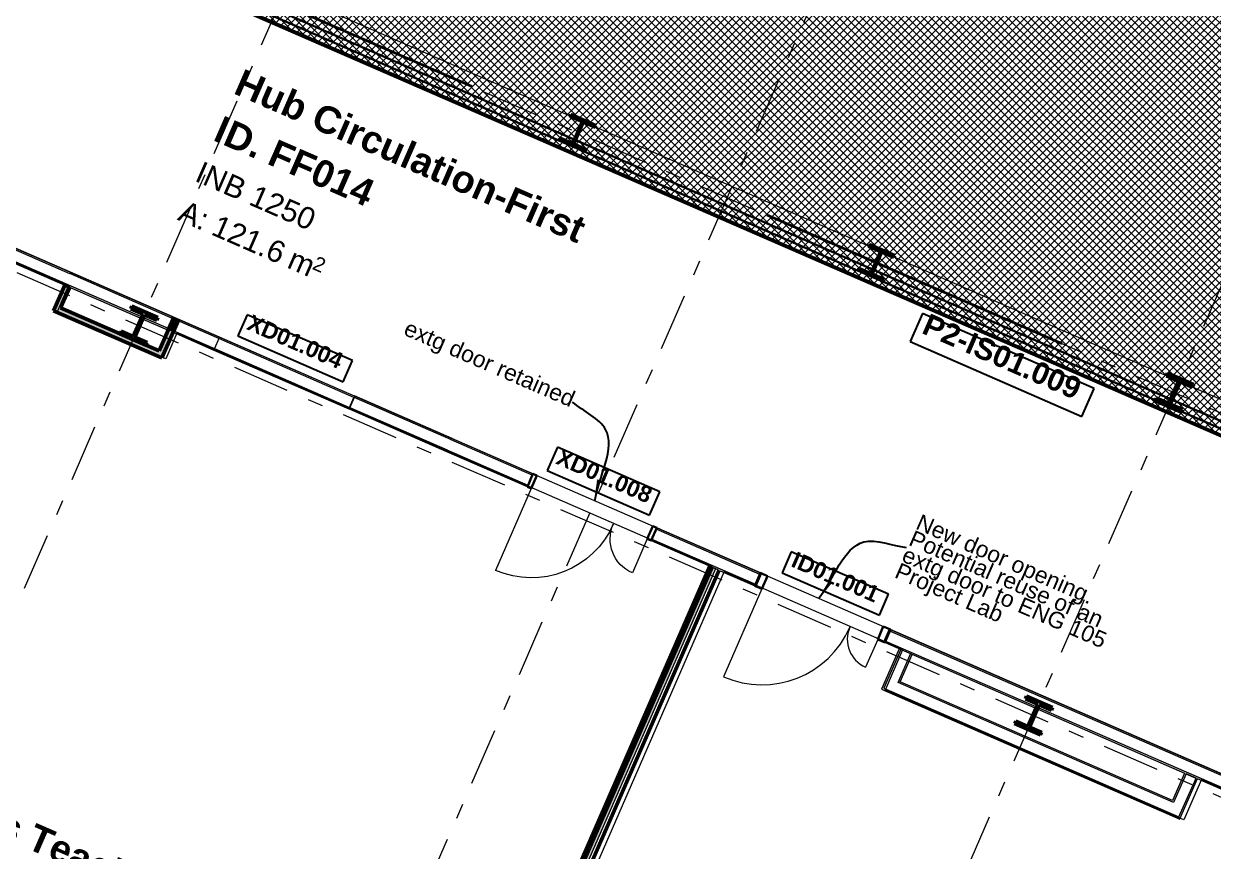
# Model space of a CAD drawing. Header units: millimetres. Extents: x -50172 to 258853, y -59787 to 25069.
# Drawn here: x 30342 to 41310, y -8707 to -1072 of the extents above; entities that cross this region are included whole.
import ezdxf
from ezdxf.enums import TextEntityAlignment as Align

# ---------------------------------------------------------------- set-up
doc = ezdxf.new("R2010")
doc.units = ezdxf.units.MM
doc.header["$MEASUREMENT"] = 0
doc.linetypes.add('DGN Style 4', pattern=[5938.379518, 2967.335175, -1483.667587, 3.709169, -1483.667587])
doc.linetypes.add('Double Dashed', pattern=[1093.611073, 529.166651, -211.666656, 141.111112, -211.666656])
for name, color, linetype in [('A-15-M_Column_Int', 7, 'Continuous'), ('A-15-MG_Structural_Grid', 7, 'Continuous'), ('A-20-M_Floor_Slab', 7, 'Continuous'), ('A-25-M_Wall_Int', 7, 'Continuous'), ('ArchiCAD Door Markers', 7, 'Continuous'), ('ArchiCAD Doors', 7, 'Continuous'), ('ArchiCAD Window Markers', 7, 'Continuous'), ('ArchiCAD Windows', 7, 'Continuous'), ('New_A-05-M_Gross_Int_Circulation', 7, 'Continuous'), ('New_A-25-M_Wall_Int', 7, 'Continuous'), ('New_A-35-M_FFE-Zone', 7, 'Continuous'), ('New_ArchiCAD Door Markers', 7, 'Continuous'), ('New_ArchiCAD Doors', 7, 'Continuous')]:
    doc.layers.add(name, color=color, linetype=linetype)
for name, color, linetype, lineweight, true_color in [('A-15-M_Column_Int_Pen_No__28', 7, 'Continuous', 50, 0x2a2a2a), ('A-15-MG_Structural_Grid_Pen_No__163', 7, 'Continuous', 0, 0x750077), ('A-25-M_Wall_Int_Pen_No__102', 7, 'Continuous', 15, 0xcccccc), ('A-25-M_Wall_Int_Pen_No__107', 7, 'Continuous', 15, 0xa6a6a6), ('ArchiCAD Doors_Pen_No__23', 7, 'Continuous', 30, 0x2a2a2a), ('ArchiCAD Doors_Pen_No__63', 7, 'Continuous', 20, 0x606060), ('ArchiCAD Windows_Pen_No__43', 7, 'Continuous', 30, 0x444444), ('New_A-05-M_Gross_Int_Circulation_Pen_No__74', 7, 'Continuous', 20, 0x606060), ('New_A-25-M_Wall_Int_Pen_No__107', 7, 'Continuous', 15, 0xa6a6a6), ('New_A-25-M_Wall_Int_Pen_No__27', 7, 'Continuous', 50, 0x2a2a2a), ('New_A-25-M_Wall_Int_Pen_No__81', 7, 'Continuous', 20, 0x6a6a6a), ('New_A-35-M_FFE-Zone_Pen_No__74', 7, 'Continuous', 20, 0x606060), ('New_ArchiCAD Doors_Pen_No__43', 7, 'Continuous', 30, 0x444444), ('New_ArchiCAD Doors_Pen_No__63', 7, 'Continuous', 20, 0x606060)]:
    doc.layers.add(name, color=color, linetype=linetype, lineweight=lineweight, true_color=true_color)
for name, color, linetype, lineweight in [('A-15-MG_Structural_Grid_Pen_No__8', 7, 'Continuous', 35), ('A-20-M_Floor_Slab_Pen_No__89', 8, 'Continuous', 20), ('A-25-M_Wall_Int_Pen_No__1', 7, 'Continuous', 13), ('ArchiCAD Door Markers_Pen_No__1', 7, 'Continuous', 13), ('ArchiCAD Door Markers_Pen_No__5', 7, 'Continuous', 25), ('ArchiCAD Doors_Pen_No__1', 7, 'Continuous', 13), ('ArchiCAD Doors_Pen_No__3', 7, 'Continuous', 18), ('ArchiCAD Window Markers_Pen_No__1', 7, 'Continuous', 13), ('ArchiCAD Window Markers_Pen_No__5', 7, 'Continuous', 25), ('New_A-25-M_Wall_Int_Pen_No__1', 7, 'Continuous', 13), ('New_A-95-P_Text_1_50_GA_Pen_No__1', 7, 'Continuous', 13), ('New_A-95-P_Text_1_50_GA_Pen_No__85', 8, 'Continuous', 20), ('New_ArchiCAD Door Markers_Pen_No__1', 7, 'Continuous', 13), ('New_ArchiCAD Door Markers_Pen_No__5', 7, 'Continuous', 25), ('New_ArchiCAD Doors_Pen_No__1', 7, 'Continuous', 13), ('New_ArchiCAD Zone Stamps_Pen_No__9', 7, 'Continuous', 13)]:
    doc.layers.add(name, color=color, linetype=linetype, lineweight=lineweight)
doc.styles.add('GENERATED_STYLE_1', font='')
doc.styles.add('GENERATED_STYLE_2', font='')
doc.styles.add('GENERATED_STYLE_3', font='')
doc.styles.add('GENERATED_STYLE_4', font='')
doc.styles.get('GENERATED_STYLE_1').set_extended_font_data('Arial', bold=True)
doc.styles.get('GENERATED_STYLE_2').set_extended_font_data('Swis721 BT', bold=True)
doc.styles.get('GENERATED_STYLE_3').set_extended_font_data('Arial')
doc.styles.get('GENERATED_STYLE_4').set_extended_font_data('Swis721 BT')
doc.dimstyles.new('GENERATED_STYLE__2', dxfattribs={"dimtxt": 0.18, "dimasz": 182.4, "dimexe": 0.18, "dimexo": 0.0625, "dimgap": 0.09, "dimtad": 0, "dimtih": 1, "dimtoh": 1, "dimdec": 4, "dimzin": 0, "dimdsep": 46, "dimcen": 0.09, "dimadec": 0, "dimazin": 0, "dimtfac": 1, "dimtdec": 4, "dimtmove": 0, "dimatfit": 3, "dimldrblk": 'ARROWHEAD_5', "dimfxl": 1, "dimtolj": 1, "dimtzin": 0, "dimarcsym": 0})
pattern_1 = [(286.3, (0, 0), (-3213820, 11866500), [3000, -14992680]), (309.93, (992000, -2522800), (-1760680, 765780), [4670, -4288600]), (111.49, (-168200, -712500), (765800, 1760700), [7100, -2708200]), (111.49, (-238700, -1062700), (765800, 1760700), [7100, -2708200]), (111.49, (-566500, -1578300), (765800, 1760700), [7100, -2708200]), (111.49, (-655700, -1708100), (765800, 1760700), [7100, -2708200]), (111.494, (-465300, -1834400), (765800, 1760700), [7100, -2708200]), (111.494, (-104200, -1931700), (765800, 1760700), [7100, -2708200]), (111.494, (257800, -2002000), (765800, 1760700), [7100, -2708200]), (183.06, (-194600, -886000), (2526450, 994900), [11200, -4282100]), (183.06, (-349700, -1079650), (2526450, 994900), [11200, -4282100]), (183.06, (116350, -2076500), (2526450, 994900), [11200, -4282100]), (111.49, (-350400, -1231700), (765800, 1760700), [7100, -2708200]), (111.49, (-502900, -1720200), (765800, 1760700), [7100, -2708200]), (111.494, (-274000, -1895900), (765800, 1760700), [7100, -2708200]), (111.494, (322000, -2155100), (765800, 1760700), [7100, -2708200]), (48.06, (-367140, -1412600), (765780, 1760680), [10500, -6061050]), (48.06, (-236400, -1671930), (765780, 1760680), [10520, -6061050]), (48.06, (-93300, -549600), (765800, 1760700), [10500, -6061050]), (48.06, (189050, -378800), (765800, 1760700), [10500, -6061050]), (48.06, (50600, -207200), (765800, 1760700), [10500, -6061050]), (48.06, (563700, -450600), (765800, 1760700), [10500, -6061050]), (48.06, (904800, -517960), (765780, 1760680), [10500, -6061050]), (48.06, (1265960, -877540), (765780, 1760680), [10500, -6061050]), (48.06, (1482600, -916100), (765780, 1760680), [10520, -6061050]), (48.06, (1273060, -1199550), (765780, 1760680), [10520, -6061050]), (48.06, (1211900, -1491860), (765780, 1760680), [10520, -6061050]), (48.06, (943500, -1689000), (765780, 1760680), [10520, -6061050]), (48.06, (1016600, -1999200), (765780, 1760680), [10520, -6061050]), (48.06, (801000, -2133260), (765780, 1760680), [10520, -6061050]), (48.06, (807600, -2293060), (765780, 1760680), [10520, -6061050]), (48.06, (630500, -2291960), (765780, 1760680), [10520, -6061050]), (48.06, (151700, -1607900), (765780, 1760680), [10520, -6061050]), (48.06, (70000, -1177460), (765780, 1760680), [10500, -6061050]), (48.06, (631750, -935800), (765780, 1760680), [10500, -6061050]), (48.06, (986700, -1181300), (765780, 1760680), [10500, -6061050]), (48.06, (850600, -1436000), (765780, 1760680), [10520, -6061050]), (48.06, (409300, -1365550), (765780, 1760680), [10500, -6061050]), (48.06, (488700, -1638000), (765780, 1760680), [10520, -6061050]), (48.06, (565600, -1787900), (765780, 1760680), [10520, -6061050]), (48.06, (297900, -886800), (765780, 1760680), [10500, -6061050]), (48.06, (277700, -629950), (765800, 1760700), [10500, -6061050]), (111.494, (551400, -2107800), (765800, 1760700), [7100, -2708200]), (111.494, (998900, -2140500), (765800, 1760700), [7100, -2708200]), (111.49, (707000, -1598400), (765800, 1760700), [7100, -2708200]), (111.494, (1193500, -1658100), (765800, 1760700), [7100, -2708200]), (111.49, (691100, -1191600), (765800, 1760700), [7100, -2708200]), (111.49, (1263300, -1334100), (765800, 1760700), [7100, -2708200]), (111.49, (979600, -866500), (765800, 1760700), [7100, -2708200]), (111.49, (1307600, -730700), (765800, 1760700), [7100, -2708200]), (111.49, (640400, -526600), (765800, 1760700), [7100, -2708200]), (111.49, (694500, -717200), (765800, 1760700), [7100, -2708200]), (111.49, (314700, -283700), (765800, 1760700), [7100, -2708200]), (111.49, (167600, -528500), (765800, 1760700), [7100, -2708200]), (111.49, (12400, -430600), (765800, 1760700), [7100, -2708200]), (111.49, (67100, -748000), (765800, 1760700), [7100, -2708200]), (111.49, (344000, -1091200), (765800, 1760700), [7100, -2708200]), (111.49, (29600, -939300), (765800, 1760700), [7100, -2708200]), (111.49, (438400, -757700), (765800, 1760700), [7100, -2708200]), (111.49, (-42600, -1373600), (765800, 1760700), [7100, -2708200]), (169.023, (65740, -1702860), (-7808487, 1302433), [10530, -17691000]), (169.023, (1133700, -1883880), (-7808487, 1302433), [10530, -17691000]), (169.023, (1445740, -1224800), (-7808487, 1302433), [10530, -17691000]), (169.023, (1047320, -1405880), (-7808487, 1302433), [10530, -17691000]), (169.023, (180300, -1357830), (-7808487, 1302433), [10530, -17691000]), (169.023, (-432670, -1577200), (-7808487, 1302433), [10530, -17691000]), (169.023, (223600, -966600), (-7808487, 1302433), [10530, -17691000]), (169.023, (1136430, -1014340), (-7808487, 1302433), [10530, -17691000]), (169.023, (1524220, -1021000), (-7808487, 1302433), [10530, -17691000]), (169.023, (1135220, -608810), (-7808487, 1302433), [10530, -17691000]), (169.023, (893470, -721350), (-7808487, 1302433), [10530, -17691000]), (169.023, (840820, -1017380), (-7808487, 1302433), [10530, -17691000]), (169.023, (46180, -1841170), (-7808487, 1302433), [10530, -17691000]), (169.023, (407640, -1861700), (-7808487, 1302433), [10530, -17691000]), (169.023, (845750, -1951000), (-7808487, 1302433), [10530, -17691000]), (48.06, (1350950, -1429200), (765780, 1760680), [10520, -6061050]), (48.06, (1140700, -2005970), (765780, 1760680), [10520, -6061050]), (48.06, (978100, -2309850), (765780, 1760680), [10520, -6061050]), (48.06, (198750, -158600), (765800, 1760700), [10500, -6061050]), (48.06, (458460, -261400), (765800, 1760700), [10500, -6061050]), (48.06, (772750, -448730), (765780, 1760680), [10500, -6061050]), (48.06, (1481360, -686060), (765780, 1760680), [10520, -6061050]), (48.06, (1667650, -817700), (765780, 1760680), [10520, -6061050]), (48.06, (1651400, -901750), (765780, 1760680), [10520, -6061050])]

# ---------------------------------------------------------------- blocks, each defined once
blk = doc.blocks.new('Controls Teaching 2_INB 1208_9_1', base_point=(31580, -10132))
at = {"layer": 'New_A-35-M_FFE-Zone_Pen_No__74', "linetype": 'Continuous'}
for p, q in [((30756, -3491), (28662, -2578)), ((30652, -3728), (30756, -3491)), ((31652, -4164), (30652, -3728)), ((31755, -3927), (31652, -4164)), ((36692, -6080), (31755, -3927)), ((33177, -14141), (36692, -6080))]:
    blk.add_line(p, q, dxfattribs=at)
at = {"layer": 'New_ArchiCAD Zone Stamps_Pen_No__9'}
for tag, height, style, p in [('ROOM_NAME', 250, 'GENERATED_STYLE_1', (29050, -7832)), ('zoneNameLine2', 250, 'GENERATED_STYLE_1', (28861, -8265)), ('ROOM_NUMBER', 200, 'GENERATED_STYLE_3', (28673, -8685)), ('measuredAreaCode', 200, 'GENERATED_STYLE_3', (28516, -9045)), ('DUMMY_649', 200, 'GENERATED_STYLE_3', (28823, -9179)), ('DUMMY_650', 200, 'GENERATED_STYLE_3', (29312, -9393)), ('DUMMY_651', 133, 'GENERATED_STYLE_3', (29592, -9499))]:
    blk.add_attdef(tag, text='', height=height, rotation=336.4404, dxfattribs=dict(at, style=style)).set_placement(p, align=Align.TOP_LEFT)
blk = doc.blocks.new('Controls Teaching 1_INB 1209_10_1', base_point=(37966, -13413))
at = {"layer": 'New_A-35-M_FFE-Zone_Pen_No__74', "linetype": 'Continuous'}
for p, q in [((36801, -6127), (33287, -14187)), ((38449, -6846), (36801, -6127)), ((38288, -7218), (38449, -6846)), ((41038, -8418), (38288, -7218)), ((41201, -8045), (41038, -8418)), ((44197, -9352), (41201, -8045))]:
    blk.add_line(p, q, dxfattribs=at)
at = {"layer": 'New_ArchiCAD Zone Stamps_Pen_No__9'}
for tag, height, style, p in [('ROOM_NAME', 250, 'GENERATED_STYLE_1', (36926, -11764)), ('zoneNameLine2', 250, 'GENERATED_STYLE_1', (36738, -12196)), ('ROOM_NUMBER', 200, 'GENERATED_STYLE_3', (36549, -12616)), ('measuredAreaCode', 200, 'GENERATED_STYLE_3', (36392, -12977)), ('ROOM_HOLES_PRM', 200, 'GENERATED_STYLE_3', (36700, -13111)), ('DUMMY_649', 200, 'GENERATED_STYLE_3', (37189, -13324)), ('DUMMY_650', 133, 'GENERATED_STYLE_3', (37468, -13431))]:
    blk.add_attdef(tag, text='', height=height, rotation=336.4404, dxfattribs=dict(at, style=style)).set_placement(p, align=Align.TOP_LEFT)
blk = doc.blocks.new('Hub Circulation-First_INB 1250_11_1', base_point=(33468, -3160))
at = {"layer": 'New_A-05-M_Gross_Int_Circulation_Pen_No__74', "linetype": 'Continuous'}
for p, q in [((49096, -8245), (14485, 6847)), ((25548, -1087), (32027, -3912)), ((32027, -3912), (47957, -10858))]:
    blk.add_line(p, q, dxfattribs=at)
at = {"layer": 'New_ArchiCAD Zone Stamps_Pen_No__9'}
for tag, height, style, p in [('ROOM_NAME', 250, 'GENERATED_STYLE_1', (32365, -1483)), ('zoneNameLine2', 250, 'GENERATED_STYLE_1', (32177, -1915)), ('ROOM_NUMBER', 200, 'GENERATED_STYLE_3', (31988, -2335)), ('measuredAreaCode', 200, 'GENERATED_STYLE_3', (31831, -2695)), ('DUMMY_649', 200, 'GENERATED_STYLE_3', (32139, -2830)), ('DUMMY_650', 200, 'GENERATED_STYLE_3', (32768, -3104)), ('DUMMY_651', 133, 'GENERATED_STYLE_3', (33047, -3210))]:
    blk.add_attdef(tag, text='', height=height, rotation=336.4404, dxfattribs=dict(at, style=style)).set_placement(p, align=Align.TOP_LEFT)
blk = doc.blocks.new('Slab_1_1', base_point=(642, -115))
at = {"layer": 'A-20-M_Floor_Slab_Pen_No__89', "linetype": 'Continuous', "flags": 128}
blk.add_lwpolyline([(642, -115), (7791, 6537), (7706, 6629), (10938, 9637), (15227, 7767), (19349, 17220), (33140, 11206), (28688, 997), (49222, -7956), (46448, -14318), (43562, -13060), (41448, -17909)], close=True, dxfattribs=at)
blk = doc.blocks.new('Double Door 19')
at = {"layer": 'ArchiCAD Doors_Pen_No__1', "linetype": 'Continuous'}
for p, q in [((-623, 0), (-645, 0)), ((-623, 0), (-623, -15)), ((623, 0), (623, -15)), ((623, 0), (645, 0)), ((-623, -15), (-623, -115)), ((623, -15), (623, -115)), ((-623, -130), (-645, -130)), ((-623, -115), (-623, -130)), ((623, -115), (623, -130)), ((623, -130), (645, -130))]:
    blk.add_line(p, q, dxfattribs=at)
at = {"layer": 'ArchiCAD Doors_Pen_No__23', "linetype": 'Continuous'}
for p, q in [((-583, 0), (-623, 0)), ((-623, 0), (-623, -130)), ((-583, -130), (-583, 0)), ((623, 0), (583, 0)), ((583, 0), (583, -130)), ((623, -130), (623, 0)), ((-623, -130), (-583, -130)), ((583, -130), (623, -130))]:
    blk.add_line(p, q, dxfattribs=at)
at = {"layer": 'ArchiCAD Doors_Pen_No__3', "linetype": 'Continuous'}
for p, q in [((-583, 0), (-583, 825)), ((583, 0), (583, 342))]:
    blk.add_line(p, q, dxfattribs=at)
at = {"layer": 'ArchiCAD Doors_Pen_No__63', "linetype": 'Continuous'}
for centre, radius, start, end in [((-583, 0), 825, 0, 90), ((583, 0), 342, 90, 180)]:
    blk.add_arc(centre, radius, start, end, dxfattribs=at)
blk = doc.blocks.new('Door Stamp 17_12')
at = {"layer": 'ArchiCAD Door Markers_Pen_No__5', "linetype": 'Continuous'}
for p, q in [((515, -209), (-515, -209)), ((-515, -209), (-515, -445)), ((515, -209), (-515, -209)), ((515, -445), (515, -209)), ((-515, -445), (515, -445))]:
    blk.add_line(p, q, dxfattribs=at)
at = {"layer": 'ArchiCAD Door Markers_Pen_No__1', "style": 'GENERATED_STYLE_1'}
blk.add_attdef('AC_WIDO_ID', text='', height=150, rotation=180, dxfattribs=at).set_placement((457, -161), align=Align.BOTTOM_LEFT)
blk = doc.blocks.new('Double Door Asymmetric 19_2')
at = {"layer": 'New_ArchiCAD Doors_Pen_No__1', "linetype": 'Continuous'}
for p, q in [((-655, 0), (-655, -15)), ((655, 0), (655, -15)), ((-655, -15), (-655, -115)), ((655, -15), (655, -115)), ((-655, -115), (-655, -130)), ((655, -115), (655, -130))]:
    blk.add_line(p, q, dxfattribs=at)
at = {"layer": 'New_ArchiCAD Doors_Pen_No__43', "linetype": 'Continuous'}
for p, q in [((-648, 0), (-655, 0)), ((-655, 0), (-655, -130)), ((-582, 0), (-648, 0)), ((-648, 0), (-648, -130)), ((-582, -130), (-582, 0)), ((648, 0), (582, 0)), ((582, 0), (582, -130)), ((648, 0), (655, 0)), ((648, -130), (648, 0)), ((655, 0), (655, -130)), ((-648, -130), (-655, -130)), ((-648, -130), (-582, -130)), ((582, -130), (648, -130)), ((648, -130), (655, -130))]:
    blk.add_line(p, q, dxfattribs=at)
at = {"layer": 'New_ArchiCAD Doors_Pen_No__63', "linetype": 'Continuous'}
for p, q in [((582, 0), (582, 884)), ((-582, 0), (-582, 280))]:
    blk.add_line(p, q, dxfattribs=at)
for centre, radius, start, end in [((582, 0), 884, 90, 180), ((-582, 0), 280, 0, 90)]:
    blk.add_arc(centre, radius, start, end, dxfattribs=at)
blk = doc.blocks.new('Door Stamp 17_13')
at = {"layer": 'New_ArchiCAD Door Markers_Pen_No__5', "linetype": 'Continuous'}
for p, q in [((471, -211), (-507, -211)), ((-507, -211), (-507, -422)), ((471, -211), (-507, -211)), ((471, -422), (471, -211)), ((-507, -422), (471, -422))]:
    blk.add_line(p, q, dxfattribs=at)
at = {"layer": 'New_ArchiCAD Door Markers_Pen_No__1', "style": 'GENERATED_STYLE_2'}
blk.add_attdef('AC_WIDO_ID', text='', height=150, rotation=180, dxfattribs=at).set_placement((412, -166), align=Align.BOTTOM_LEFT)
blk = doc.blocks.new('Wall_5_1', base_point=(47957, -10858))
at = {"layer": 'A-25-M_Wall_Int_Pen_No__107', "linetype": 'Continuous'}
for points in [[(34291, -4899), (34285, -4913), (35031, -5238), (35037, -5224)], [(34245, -5004), (34239, -5018), (34985, -5343), (34991, -5330)], [(36174, -5736), (37129, -6153), (37135, -6139), (36180, -5723)], [(36134, -5828), (36128, -5842), (37083, -6258), (37089, -6244)], [(38330, -6676), (42710, -8586), (42716, -8572), (38336, -6662)], [(38290, -6768), (38284, -6782), (42664, -8692), (42670, -8678)]]:
    blk.add_hatch(color=256, dxfattribs=at).paths.add_polyline_path(points)
at = {"layer": 'A-25-M_Wall_Int_Pen_No__1', "linetype": 'Continuous'}
for p, q in [((35031, -5238), (34285, -4913)), ((34245, -5004), (34991, -5330)), ((34991, -5330), (35031, -5238)), ((35037, -5224), (35017, -5215)), ((35031, -5238), (35037, -5224)), ((34985, -5343), (34965, -5335)), ((34985, -5343), (34991, -5330)), ((36134, -5828), (36174, -5736)), ((36174, -5736), (36180, -5723)), ((37129, -6153), (36174, -5736)), ((36180, -5723), (36201, -5731)), ((36128, -5842), (36134, -5828)), ((36128, -5842), (36149, -5851)), ((36134, -5828), (37089, -6244)), ((37129, -6153), (37135, -6139)), ((37083, -6258), (37089, -6244)), ((37089, -6244), (37129, -6153)), ((38290, -6768), (38330, -6676)), ((38330, -6676), (38336, -6662)), ((42710, -8586), (38330, -6676)), ((38284, -6782), (38290, -6768)), ((38290, -6768), (42670, -8678))]:
    blk.add_line(p, q, dxfattribs=at)
at = {"layer": 'A-25-M_Wall_Int_Pen_No__1', "linetype": 'Continuous', "flags": 128}
for points in [[(35037, -5224), (34291, -4899)], [(34239, -5018), (34985, -5343)], [(37135, -6139), (36180, -5723)], [(36128, -5842), (36656, -6072)], [(36679, -6082), (36742, -6109)], [(36765, -6119), (37083, -6258)], [(42716, -8572), (38336, -6662)], [(38284, -6782), (41045, -7986)], [(41059, -7992), (41151, -8032)], [(41164, -8038), (42664, -8692)]]:
    blk.add_lwpolyline(points, dxfattribs=at)
at = {"layer": 'ArchiCAD Door Markers'}
ref = blk.add_blockref('Door Stamp 17_12', (35557, -5593), dxfattribs=dict(at, rotation=156.4404149440987))
ref.add_attrib('AC_WIDO_ID', 'XD01.008', dxfattribs={"layer": 'ArchiCAD Door Markers_Pen_No__1', "color": 7, "height": 150, "rotation": 336.4404, "style": 'GENERATED_STYLE_1'}).set_placement((35221, -5169), align=Align.BOTTOM_LEFT)
at = {"layer": 'ArchiCAD Doors', "color": 251, "linetype": 'Continuous', "lineweight": 20, "true_color": 0x606060, "xscale": -1, "zscale": 1000, "rotation": 156.4404149440987}
blk.add_blockref('Double Door 19', (35557, -5593), dxfattribs=at)
at = {"layer": 'New_ArchiCAD Door Markers'}
ref = blk.add_blockref('Door Stamp 17_13', (37683, -6520), dxfattribs=dict(at, rotation=156.4404149440987))
ref.add_attrib('AC_WIDO_ID', 'ID01.001', dxfattribs={"layer": 'New_ArchiCAD Door Markers_Pen_No__1', "color": 7, "height": 150, "rotation": 336.4404, "style": 'GENERATED_STYLE_2'}).set_placement((37390, -6117), align=Align.BOTTOM_LEFT)
at = {"layer": 'New_ArchiCAD Doors', "color": 251, "linetype": 'Continuous', "lineweight": 20, "true_color": 0x606060, "zscale": 1000, "rotation": 156.4404149440987}
blk.add_blockref('Double Door Asymmetric 19_2', (37683, -6520), dxfattribs=at)
blk = doc.blocks.new('Window 19')
at = {"layer": 'ArchiCAD Windows_Pen_No__43', "linetype": 'Continuous'}
for p, q in [((-10441, 15), (10441, 15)), ((-10391, 0), (10391, 0)), ((10391, -50), (-10391, -50)), ((-10426, -115), (10426, -115))]:
    blk.add_line(p, q, dxfattribs=at)
blk = doc.blocks.new('Window Stamp 18_5')
at = {"layer": 'ArchiCAD Window Markers_Pen_No__5', "linetype": 'Continuous'}
for p, q in [((863, -190), (-863, -190)), ((-863, -190), (-863, -472)), ((863, -472), (863, -190)), ((-863, -472), (863, -472)), ((-863, -472), (863, -472))]:
    blk.add_line(p, q, dxfattribs=at)
at = {"layer": 'ArchiCAD Window Markers_Pen_No__1', "style": 'GENERATED_STYLE_2'}
blk.add_attdef('AC_WIDO_ID', text='', height=200, dxfattribs=at).set_placement((-785, -413), align=Align.BOTTOM_LEFT)
blk = doc.blocks.new('Wall_6_1', base_point=(14366, 6899))
at = {"layer": 'ArchiCAD Window Markers'}
ref = blk.add_blockref('Window Stamp 18_5', (39496, -3917), dxfattribs=dict(at, rotation=336.4403490338821))
ref.add_attrib('AC_WIDO_ID', 'P2-IS01.009', dxfattribs={"layer": 'ArchiCAD Window Markers_Pen_No__1', "color": 7, "height": 200, "rotation": 336.4403, "style": 'GENERATED_STYLE_2'}).set_placement((38588, -3978), align=Align.BOTTOM_LEFT)
at = {"layer": 'ArchiCAD Windows', "color": 251, "linetype": 'Continuous', "lineweight": 20, "true_color": 0x606060, "zscale": 1000, "rotation": 156.4403490338821}
blk.add_blockref('Window 19', (39450, -4023), dxfattribs=at)
blk = doc.blocks.new('Double Door Asymmetric 19_3')
at = {"layer": 'New_ArchiCAD Doors_Pen_No__1', "linetype": 'Continuous'}
for p, q in [((-755, 0), (-755, -15)), ((755, 0), (755, -15)), ((-755, -15), (-755, -115)), ((755, -15), (755, -115)), ((-755, -115), (-755, -130)), ((755, -115), (755, -130))]:
    blk.add_line(p, q, dxfattribs=at)
at = {"layer": 'New_ArchiCAD Doors_Pen_No__43', "linetype": 'Continuous'}
for p, q in [((-748, 0), (-755, 0)), ((-755, 0), (-755, -130)), ((-682, 0), (-748, 0)), ((-748, 0), (-748, -130)), ((-682, -130), (-682, 0)), ((748, 0), (682, 0)), ((682, 0), (682, -130)), ((748, 0), (755, 0)), ((748, -130), (748, 0)), ((755, 0), (755, -130)), ((-748, -130), (-755, -130)), ((-748, -130), (-682, -130)), ((682, -130), (748, -130)), ((748, -130), (755, -130))]:
    blk.add_line(p, q, dxfattribs=at)
at = {"layer": 'New_ArchiCAD Doors_Pen_No__63', "linetype": 'Continuous'}
for p, q in [((682, 0), (682, 924)), ((-682, 0), (-682, 440))]:
    blk.add_line(p, q, dxfattribs=at)
for centre, radius, start, end in [((682, 0), 924, 90, 180), ((-682, 0), 440, 0, 90)]:
    blk.add_arc(centre, radius, start, end, dxfattribs=at)
blk = doc.blocks.new('Door Stamp 17')
at = {"layer": 'New_ArchiCAD Door Markers_Pen_No__5', "linetype": 'Continuous'}
for p, q in [((507, 232), (-471, 232)), ((-471, 232), (-471, 20)), ((507, 20), (507, 232)), ((-471, 20), (507, 20)), ((-471, 20), (507, 20))]:
    blk.add_line(p, q, dxfattribs=at)
at = {"layer": 'New_ArchiCAD Door Markers_Pen_No__1', "style": 'GENERATED_STYLE_2'}
blk.add_attdef('AC_WIDO_ID', text='', height=150, dxfattribs=at).set_placement((-412, 65), align=Align.BOTTOM_LEFT)
blk = doc.blocks.new('Simple Door Opening_6')
at = {"layer": 'New_ArchiCAD Doors_Pen_No__1', "linetype": 'Continuous'}
for p, q in [((-732, 115), (-732, 130)), ((-732, 15), (-732, 115)), ((732, 115), (732, 130)), ((732, 15), (732, 115)), ((-732, 0), (-732, 15)), ((732, 0), (732, 15))]:
    blk.add_line(p, q, dxfattribs=at)
blk = doc.blocks.new('Wall_18_1', base_point=(25429, -1034))
at = {"layer": 'New_A-25-M_Wall_Int_Pen_No__1', "linetype": 'Continuous'}
for p, q in [((25528, -1094), (25423, -1048)), ((25488, -1186), (25528, -1094)), ((25528, -1094), (25534, -1080)), ((25383, -1140), (25488, -1186)), ((25482, -1200), (25488, -1186)), ((30766, -3378), (26913, -1698)), ((26873, -1789), (30726, -3470))]:
    blk.add_line(p, q, dxfattribs=at)
at = {"layer": 'New_A-25-M_Wall_Int_Pen_No__1', "linetype": 'Continuous', "flags": 128}
for points in [[(25429, -1034), (25377, -1153)], [(25534, -1080), (25429, -1034)], [(25377, -1153), (25482, -1200)], [(30772, -3364), (26919, -1684)], [(26867, -1803), (28517, -2523)], [(28539, -2532), (28603, -2560)], [(28626, -2570), (30720, -3483)]]:
    blk.add_lwpolyline(points, dxfattribs=at)
at = {"layer": 'New_ArchiCAD Door Markers'}
ref = blk.add_blockref('Door Stamp 17', (26227, -1382), dxfattribs=dict(at, rotation=336.4404115839931))
ref.add_attrib('AC_WIDO_ID', 'ID01.002', dxfattribs={"layer": 'New_ArchiCAD Door Markers_Pen_No__1', "color": 7, "height": 150, "rotation": 336.4404, "style": 'GENERATED_STYLE_2'}).set_placement((25857, -1154), align=Align.BOTTOM_LEFT)
at = {"layer": 'New_ArchiCAD Doors', "color": 251, "linetype": 'Continuous', "lineweight": 20, "true_color": 0x606060, "xscale": -1, "zscale": 1000, "rotation": 156.4404115839931}
blk.add_blockref('Double Door Asymmetric 19_3', (26175, -1501), dxfattribs=at)
at = {"layer": 'New_ArchiCAD Doors', "color": 251, "linetype": 'Continuous', "lineweight": 20, "true_color": 0x606060, "zscale": 1000, "rotation": 336.4404115839931}
blk.add_blockref('Simple Door Opening_6', (26196, -1511), dxfattribs=at)
blk = doc.blocks.new('Wall_20_1', base_point=(31616, -4156))
at = {"layer": 'New_A-25-M_Wall_Int_Pen_No__81', "linetype": 'Continuous', "lineweight": 0, "true_color": 0x353535}
blk.add_hatch(color=250, dxfattribs=at).paths.add_polyline_path([(31590, -4090), (30682, -3694), (30616, -3720), (31616, -4156)])
at = {"layer": 'New_A-25-M_Wall_Int_Pen_No__27', "linetype": 'Continuous', "flags": 128}
for points in [[(30616, -3720), (31616, -4156)], [(31590, -4090), (30682, -3694)]]:
    blk.add_lwpolyline(points, dxfattribs=at)
blk = doc.blocks.new('Wall_21_1', base_point=(30616, -3720))
at = {"layer": 'New_A-25-M_Wall_Int_Pen_No__81', "linetype": 'Continuous', "lineweight": 0, "true_color": 0x353535}
blk.add_hatch(color=250, dxfattribs=at).paths.add_polyline_path([(30682, -3694), (30765, -3503), (30720, -3483), (30616, -3720)])
at = {"layer": 'New_A-25-M_Wall_Int_Pen_No__27', "linetype": 'Continuous', "flags": 128}
for points in [[(30720, -3483), (30616, -3720)], [(30682, -3694), (30765, -3503)], [(30765, -3503), (30720, -3483)]]:
    blk.add_lwpolyline(points, dxfattribs=at)
blk = doc.blocks.new('*X183')
at = {"layer": 'New_A-25-M_Wall_Int_Pen_No__107', "linetype": 'Continuous'}
blk.add_hatch(color=256, dxfattribs=at).paths.add_polyline_path([(36699, -6090), (33186, -14146), (33209, -14156), (36722, -6100)])
blk = doc.blocks.new('Wall_22_1', base_point=(36763, -5976))
at = {"layer": 'New_A-25-M_Wall_Int_Pen_No__107', "linetype": 'Continuous'}
for points in [[(36656, -6072), (33143, -14127), (33155, -14132), (36668, -6077)], [(36668, -6077), (33155, -14132), (33166, -14137), (36679, -6082)], [(36742, -6109), (33230, -14165), (33241, -14170), (36753, -6114)], [(36753, -6114), (33241, -14170), (33253, -14175), (36765, -6119)]]:
    blk.add_hatch(color=256, dxfattribs=at).paths.add_polyline_path(points)
at = {"layer": 'New_A-25-M_Wall_Int_Pen_No__1', "linetype": 'Continuous'}
for p, q in [((36668, -6077), (33155, -14132)), ((36679, -6082), (33166, -14137)), ((36699, -6090), (33186, -14146)), ((36722, -6100), (33209, -14156)), ((36742, -6109), (33230, -14165)), ((36753, -6114), (33241, -14170))]:
    blk.add_line(p, q, dxfattribs=at)
at = {"layer": 'New_A-25-M_Wall_Int_Pen_No__1', "linetype": 'Continuous', "flags": 128}
for points in [[(36656, -6072), (33143, -14127)], [(33253, -14175), (36765, -6119)], [(36742, -6109), (36679, -6082)], [(33143, -14127), (33253, -14175)]]:
    blk.add_lwpolyline(points, dxfattribs=at)
at = {"layer": 'New_A-25-M_Wall_Int', "color": 250, "lineweight": 50, "true_color": 0x2a2a2a}
blk.add_blockref('*X183', (0, 0), dxfattribs=at)
blk = doc.blocks.new('Wall_23_1', base_point=(31616, -4156))
at = {"layer": 'New_A-25-M_Wall_Int_Pen_No__81', "linetype": 'Continuous', "lineweight": 0, "true_color": 0x353535}
blk.add_hatch(color=250, dxfattribs=at).paths.add_polyline_path([(31616, -4156), (31719, -3919), (31673, -3899), (31590, -4090)])
at = {"layer": 'New_A-25-M_Wall_Int_Pen_No__27', "linetype": 'Continuous', "flags": 128}
for points in [[(31673, -3899), (31590, -4090)], [(31616, -4156), (31719, -3919)]]:
    blk.add_lwpolyline(points, dxfattribs=at)
blk = doc.blocks.new('Wall_41_1', base_point=(41216, -7919))
at = {"layer": 'A-25-M_Wall_Int_Pen_No__107', "linetype": 'Continuous'}
for points in [[(41045, -7986), (40935, -8239), (40943, -8259), (41059, -7992)], [(41002, -8410), (41164, -8038), (41151, -8032), (40994, -8390)]]:
    blk.add_hatch(color=256, dxfattribs=at).paths.add_polyline_path(points)
at = {"layer": 'A-25-M_Wall_Int_Pen_No__1', "linetype": 'Continuous'}
for p, q in [((41059, -7992), (40943, -8259)), ((40994, -8390), (41151, -8032))]:
    blk.add_line(p, q, dxfattribs=at)
at = {"layer": 'A-25-M_Wall_Int_Pen_No__1', "linetype": 'Continuous', "flags": 128}
for points in [[(41045, -7986), (40935, -8239)], [(41151, -8032), (41059, -7992)], [(41002, -8410), (41164, -8038)]]:
    blk.add_lwpolyline(points, dxfattribs=at)
blk = doc.blocks.new('Wall_42_1', base_point=(41002, -8410))
at = {"layer": 'A-25-M_Wall_Int_Pen_No__107', "linetype": 'Continuous'}
for points in [[(38252, -7211), (41002, -8410), (40994, -8390), (38272, -7203)], [(40935, -8239), (38423, -7144), (38404, -7151), (40943, -8259)]]:
    blk.add_hatch(color=256, dxfattribs=at).paths.add_polyline_path(points)
at = {"layer": 'A-25-M_Wall_Int_Pen_No__1', "linetype": 'Continuous'}
for p, q in [((38272, -7203), (40994, -8390)), ((40943, -8259), (38404, -7151))]:
    blk.add_line(p, q, dxfattribs=at)
at = {"layer": 'A-25-M_Wall_Int_Pen_No__1', "linetype": 'Continuous', "flags": 128}
for points in [[(38252, -7211), (41002, -8410)], [(40935, -8239), (38423, -7144)]]:
    blk.add_lwpolyline(points, dxfattribs=at)
blk = doc.blocks.new('Wall_43_1', base_point=(38252, -7211))
at = {"layer": 'A-25-M_Wall_Int_Pen_No__107', "linetype": 'Continuous'}
for points in [[(38414, -6839), (38252, -7211), (38272, -7203), (38428, -6845)], [(38423, -7144), (38533, -6891), (38520, -6885), (38404, -7151)]]:
    blk.add_hatch(color=256, dxfattribs=at).paths.add_polyline_path(points)
at = {"layer": 'A-25-M_Wall_Int_Pen_No__1', "linetype": 'Continuous'}
for p, q in [((38428, -6845), (38272, -7203)), ((38404, -7151), (38520, -6885))]:
    blk.add_line(p, q, dxfattribs=at)
at = {"layer": 'A-25-M_Wall_Int_Pen_No__1', "linetype": 'Continuous', "flags": 128}
for points in [[(38414, -6839), (38252, -7211)], [(38533, -6891), (38414, -6839)], [(38423, -7144), (38533, -6891)]]:
    blk.add_lwpolyline(points, dxfattribs=at)
blk = doc.blocks.new('Simple Door Opening_8')
at = {"layer": 'New_ArchiCAD Doors_Pen_No__1', "linetype": 'Continuous'}
for p, q in [((-680, -15), (-680, 0)), ((680, -15), (680, 0)), ((-680, -115), (-680, -15)), ((680, -115), (680, -15)), ((-680, -130), (-680, -115)), ((680, -130), (680, -115))]:
    blk.add_line(p, q, dxfattribs=at)
blk = doc.blocks.new('Door Stamp 17_20')
at = {"layer": 'New_ArchiCAD Door Markers_Pen_No__5', "linetype": 'Continuous'}
for p, q in [((530, -209), (-530, -209)), ((-530, -209), (-530, -421)), ((530, -209), (-530, -209)), ((530, -421), (530, -209)), ((-530, -421), (530, -421))]:
    blk.add_line(p, q, dxfattribs=at)
at = {"layer": 'New_ArchiCAD Door Markers_Pen_No__1', "style": 'GENERATED_STYLE_2'}
blk.add_attdef('AC_WIDO_ID', text='', height=150, rotation=180, dxfattribs=at).set_placement((471, -165), align=Align.BOTTOM_LEFT)
blk = doc.blocks.new('Wall_44_1', base_point=(34291, -4899))
at = {"layer": 'A-25-M_Wall_Int_Pen_No__107', "linetype": 'Continuous'}
for points in [[(31725, -3780), (30772, -3364), (30766, -3378), (31719, -3794)], [(31679, -3885), (30726, -3470), (30720, -3483), (31673, -3899)], [(31765, -3814), (32140, -3977), (32146, -3964), (31771, -3800)], [(31719, -3919), (32094, -4083), (32100, -4069), (31725, -3905)], [(34291, -4899), (33393, -4507), (33387, -4521), (34285, -4913)], [(33341, -4626), (34239, -5018), (34245, -5004), (33347, -4613)]]:
    blk.add_hatch(color=256, dxfattribs=at).paths.add_polyline_path(points)
at = {"layer": 'New_A-25-M_Wall_Int_Pen_No__81', "linetype": 'Continuous', "lineweight": 0, "true_color": 0x353535}
for points in [[(31679, -3885), (31725, -3905), (31765, -3814), (31719, -3794)], [(31719, -3794), (31765, -3814), (31771, -3800), (31725, -3780)], [(31673, -3899), (31719, -3919), (31725, -3905), (31679, -3885)]]:
    blk.add_hatch(color=250, dxfattribs=at).paths.add_polyline_path(points)
at = {"layer": 'A-25-M_Wall_Int_Pen_No__1', "linetype": 'Continuous'}
for p, q in [((31719, -3794), (30766, -3378)), ((30726, -3470), (31679, -3885)), ((32140, -3977), (31765, -3814)), ((31725, -3905), (32100, -4069)), ((34285, -4913), (33387, -4521)), ((33347, -4613), (34245, -5004))]:
    blk.add_line(p, q, dxfattribs=at)
at = {"layer": 'A-25-M_Wall_Int_Pen_No__1', "linetype": 'Continuous', "flags": 128}
for points in [[(32146, -3964), (30772, -3364)], [(30720, -3483), (31673, -3899)], [(31719, -3919), (32094, -4083)], [(34291, -4899), (33393, -4507)], [(33341, -4626), (34239, -5018)]]:
    blk.add_lwpolyline(points, dxfattribs=at)
at = {"layer": 'New_A-25-M_Wall_Int_Pen_No__27', "linetype": 'Continuous'}
for p, q in [((31719, -3794), (31679, -3885)), ((31725, -3780), (31719, -3794)), ((31725, -3905), (31765, -3814)), ((31765, -3814), (31771, -3800)), ((31679, -3885), (31673, -3899)), ((31719, -3919), (31725, -3905))]:
    blk.add_line(p, q, dxfattribs=at)
at = {"layer": 'New_ArchiCAD Door Markers'}
ref = blk.add_blockref('Door Stamp 17_20', (32718, -4355), dxfattribs=dict(at, rotation=156.4404149440987))
ref.add_attrib('AC_WIDO_ID', 'XD01.004', dxfattribs={"layer": 'New_ArchiCAD Door Markers_Pen_No__1', "color": 7, "height": 150, "rotation": 336.4404, "style": 'GENERATED_STYLE_2'}).set_placement((32370, -3929), align=Align.BOTTOM_LEFT)
at = {"layer": 'New_ArchiCAD Doors', "color": 251, "linetype": 'Continuous', "lineweight": 20, "true_color": 0x606060, "xscale": -1, "zscale": 1000, "rotation": 156.4404149440987}
blk.add_blockref('Simple Door Opening_8', (32718, -4355), dxfattribs=at)
blk = doc.blocks.new('Wall_45_1', base_point=(33393, -4507))
at = {"layer": 'A-25-M_Wall_Int_Pen_No__1', "linetype": 'Continuous'}
for p, q in [((33387, -4521), (32140, -3977)), ((32100, -4069), (33347, -4613))]:
    blk.add_line(p, q, dxfattribs=at)
at = {"layer": 'A-25-M_Wall_Int_Pen_No__1', "linetype": 'Continuous', "flags": 128}
for points in [[(32140, -3977), (32100, -4069)], [(33393, -4507), (32146, -3964)], [(32094, -4083), (33341, -4626)], [(33347, -4613), (33387, -4521)]]:
    blk.add_lwpolyline(points, dxfattribs=at)
blk = doc.blocks.new('Universal Columns Column 19_2')
at = {"layer": 'A-15-M_Column_Int', "linetype": 'Continuous', "lineweight": 0, "true_color": 0xffffff}
h = blk.add_hatch(dxfattribs=at)
h.set_pattern_fill('613_01__a5_STUCCO_0001', style=0, pattern_type=2)
h.set_pattern_definition(pattern_1)
h.paths.add_polyline_path([(-130.65, -138.15), (130.65, -138.15), (130.65, -112.85), (7.65, -112.85), (7.65, 112.85), (130.65, 112.85), (130.65, 138.15), (-130.65, 138.15), (-130.65, 112.85), (-7.65, 112.85), (-7.65, -112.85), (-130.65, -112.85)])
at = {"layer": 'A-15-M_Column_Int_Pen_No__28', "linetype": 'Continuous'}
for p, q in [((130.65, 138.15), (-130.65, 138.15)), ((-130.65, 138.15), (-130.65, 112.85)), ((-130.65, 112.85), (-7.65, 112.85)), ((-7.65, 112.85), (-7.65, -112.85)), ((7.65, -112.85), (7.65, 112.85)), ((7.65, 112.85), (130.65, 112.85)), ((130.65, 112.85), (130.65, 138.15)), ((-7.65, -112.85), (-130.65, -112.85)), ((-130.65, -112.85), (-130.65, -138.15)), ((-130.65, -138.15), (130.65, -138.15)), ((130.65, -112.85), (7.65, -112.85)), ((130.65, -138.15), (130.65, -112.85))]:
    blk.add_line(p, q, dxfattribs=at)
blk = doc.blocks.new('Universal Columns Column 19')
at = {"layer": 'A-15-M_Column_Int', "linetype": 'Continuous', "lineweight": 0, "true_color": 0xffffff}
h = blk.add_hatch(dxfattribs=at)
h.set_pattern_fill('613_01__a5_STUCCO_0001', style=0, pattern_type=2)
h.set_pattern_definition(pattern_1)
h.paths.add_polyline_path([(-127.3, -127.05), (127.3, -127.05), (127.3, -112.85), (4.3, -112.85), (4.3, 112.85), (127.3, 112.85), (127.3, 127.05), (-127.3, 127.05), (-127.3, 112.85), (-4.3, 112.85), (-4.3, -112.85), (-127.3, -112.85)])
at = {"layer": 'A-15-M_Column_Int_Pen_No__28', "linetype": 'Continuous'}
for p, q in [((127.3, 127.05), (-127.3, 127.05)), ((-127.3, 127.05), (-127.3, 112.85)), ((-127.3, 112.85), (-4.3, 112.85)), ((-4.3, 112.85), (-4.3, -112.85)), ((4.3, -112.85), (4.3, 112.85)), ((4.3, 112.85), (127.3, 112.85)), ((127.3, 112.85), (127.3, 127.05)), ((-4.3, -112.85), (-127.3, -112.85)), ((-127.3, -112.85), (-127.3, -127.05)), ((-127.3, -127.05), (127.3, -127.05)), ((127.3, -112.85), (4.3, -112.85)), ((127.3, -127.05), (127.3, -112.85))]:
    blk.add_line(p, q, dxfattribs=at)
blk = doc.blocks.new('Standard grid marker')
at = {"layer": 'A-15-MG_Structural_Grid_Pen_No__163', "linetype": 'Double Dashed'}
blk.add_line((1000, 0), (29726, 0), dxfattribs=at)
at = {"layer": 'A-15-MG_Structural_Grid_Pen_No__163', "style": 'GENERATED_STYLE_4'}
for tag, p in [('AC_MarkerText_1_0', (-500, 41)), ('AC_MarkerText_1_1', (31226, 41))]:
    blk.add_attdef(tag, text='', height=350, rotation=90, dxfattribs=at).set_placement(p, align=Align.MIDDLE_CENTER)
blk = doc.blocks.new('ARROWHEAD_5')
at = {"color": 0, "linetype": 'Continuous', "lineweight": 0}
blk.add_line((0, 0), (-1, 0), dxfattribs=at)
blk.add_solid([(-1, 0.2679), (0, 0), (-1, -0.2679), (-1, 0.2679)], dxfattribs=at)
blk = doc.blocks.new('Standard grid marker_3')
at = {"layer": 'A-15-MG_Structural_Grid_Pen_No__163', "linetype": 'Double Dashed'}
blk.add_line((1000, 0), (74255, 0), dxfattribs=at)
at = {"layer": 'A-15-MG_Structural_Grid_Pen_No__163', "style": 'GENERATED_STYLE_4'}
for tag, p in [('AC_MarkerText_1_0', (-500, 43)), ('AC_MarkerText_1_1', (75755, 43))]:
    blk.add_attdef(tag, text='', height=350, rotation=360, dxfattribs=at).set_placement(p, align=Align.MIDDLE_CENTER)

msp = doc.modelspace()

# ---------------------------------------------------------------- hatches: boundary and pattern name
at = {"layer": 'A-25-M_Wall_Int_Pen_No__102', "linetype": 'Continuous'}
h = msp.add_hatch(dxfattribs=at)
h.set_pattern_fill('Grid_5x5_Diagonal_0001', color=256, style=0, pattern_type=2)
h.set_pattern_definition([(45, (0, 0), (-35.35534, 35.35534), []), (135, (0, 0), (35.35534, 35.35534), [])])
h.paths.add_polyline_path([(44768.3, -19356.4), (49530.7, -8434.9), (28562.4, 708.3), (33140, 11206.2), (74273.5, -6730.2), (64933.5, -28149.5)])

# ---------------------------------------------------------------- linework, layer by layer
at = {"layer": 'A-15-MG_Structural_Grid_Pen_No__8', "linetype": 'DGN Style 4'}
msp.add_line((72577.2, -18266), (2912.1, 12111.3), dxfattribs=at)

# ---------------------------------------------------------------- block references
at = {"layer": 'A-15-M_Column_Int', "linetype": 'Continuous', "zscale": 1000}
for name, p, rotation in [('Universal Columns Column 19', (35452.8, -2078.4), 336.4404115839932), ('Universal Columns Column 19', (38202.8, -3277.5), 336.4404115839932), ('Universal Columns Column 19_2', (31403.9, -3858.4), 336.440414821721), ('Universal Columns Column 19_2', (40952.7, -4476.6), 336.440414821721), ('Universal Columns Column 19_2', (39653.7, -7455.7), 336.440414821721)]:
    msp.add_blockref(name, p, dxfattribs=dict(at, rotation=rotation))
at = {"layer": 'A-15-MG_Structural_Grid', "color": 8, "linetype": 'Continuous', "lineweight": 15, "zscale": 1000}
for name, p, rotation in [('Standard grid marker', (38389.3, 12161.2), 246.440411583993), ('Standard grid marker_3', (3595.3, 11813.5), 336.440411583993), ('Standard grid marker', (42514.2, 10362.5), 246.440411583993), ('Standard grid marker_3', (2296.2, 8834.4), 336.440411583993), ('Standard grid marker', (46639.1, 8563.8), 246.440411583993)]:
    msp.add_blockref(name, p, dxfattribs=dict(at, rotation=rotation))
at = {"layer": 'A-20-M_Floor_Slab', "color": 8, "linetype": 'Continuous', "lineweight": 20}
msp.add_blockref('Slab_1_1', (641.9, -115.4), dxfattribs=at)
at = {"layer": 'A-25-M_Wall_Int', "color": 250, "lineweight": 50, "true_color": 0x2a2a2a}
for name, p in [('Wall_6_1', (14365.9, 6898.8)), ('Wall_44_1', (34291.3, -4898.8)), ('Wall_45_1', (33392.9, -4507.1)), ('Wall_5_1', (47956.6, -10857.6)), ('Wall_43_1', (38252.2, -7210.8)), ('Wall_42_1', (41002.2, -8409.9)), ('Wall_41_1', (41216.4, -7918.6))]:
    msp.add_blockref(name, p, dxfattribs=at)
at = {"layer": 'New_A-05-M_Gross_Int_Circulation', "linetype": 'Continuous'}
ref = msp.add_blockref('Hub Circulation-First_INB 1250_11_1', (33468.4, -3160.1), dxfattribs=at)
ref.add_attrib('ROOM_NAME', 'Hub Circulation-First', dxfattribs={"layer": 'New_ArchiCAD Zone Stamps_Pen_No__9', "color": 7, "height": 250, "rotation": 336.44041, "style": 'GENERATED_STYLE_1'}).set_placement((32365.1, -1482.5), align=Align.TOP_LEFT)
ref.add_attrib('ROOM_NUMBER', 'INB 1250', dxfattribs={"layer": 'New_ArchiCAD Zone Stamps_Pen_No__9', "color": 7, "height": 200, "rotation": 336.44041, "style": 'GENERATED_STYLE_3'}).set_placement((31988.2, -2335.3), align=Align.TOP_LEFT)
ref.add_attrib('zoneNameLine2', 'ID. FF014', dxfattribs={"layer": 'New_ArchiCAD Zone Stamps_Pen_No__9', "color": 7, "height": 250, "rotation": 336.44041, "style": 'GENERATED_STYLE_1'}).set_placement((32176.7, -1914.6), align=Align.TOP_LEFT)
ref.add_attrib('measuredAreaCode', 'A: ', dxfattribs={"layer": 'New_ArchiCAD Zone Stamps_Pen_No__9', "color": 7, "height": 200, "rotation": 336.44041, "style": 'GENERATED_STYLE_3'}).set_placement((31831.2, -2695.5), align=Align.TOP_LEFT)
ref.add_attrib('DUMMY_649', '121.6', dxfattribs={"layer": 'New_ArchiCAD Zone Stamps_Pen_No__9', "color": 7, "height": 200, "rotation": 336.44041, "style": 'GENERATED_STYLE_3'}).set_placement((32138.6, -2829.5), align=Align.TOP_LEFT)
ref.add_attrib('DUMMY_650', ' m', dxfattribs={"layer": 'New_ArchiCAD Zone Stamps_Pen_No__9', "color": 7, "height": 200, "rotation": 336.44041, "style": 'GENERATED_STYLE_3'}).set_placement((32767.8, -3103.9), align=Align.TOP_LEFT)
ref.add_attrib('DUMMY_651', '2', dxfattribs={"layer": 'New_ArchiCAD Zone Stamps_Pen_No__9', "color": 7, "height": 133.3, "rotation": 336.44041, "style": 'GENERATED_STYLE_3'}).set_placement((33047.1, -3210.4), align=Align.TOP_LEFT)
at = {"layer": 'New_A-25-M_Wall_Int', "color": 250, "lineweight": 50, "true_color": 0x2a2a2a}
for name, p in [('Wall_18_1', (25428.6, -1034.3)), ('Wall_21_1', (30616.3, -3720.2)), ('Wall_20_1', (31615.7, -4156)), ('Wall_23_1', (31615.7, -4156)), ('Wall_22_1', (36762.6, -5976.5))]:
    msp.add_blockref(name, p, dxfattribs=at)
at = {"layer": 'New_A-35-M_FFE-Zone', "linetype": 'Continuous'}
ref = msp.add_blockref('Controls Teaching 2_INB 1208_9_1', (31579.9, -10132.2), dxfattribs=at)
ref.add_attrib('ROOM_NAME', 'Controls Teaching 2', dxfattribs={"layer": 'New_ArchiCAD Zone Stamps_Pen_No__9', "color": 7, "height": 250, "rotation": 336.44041, "style": 'GENERATED_STYLE_1'}).set_placement((29049.6, -7832.4), align=Align.TOP_LEFT)
msp.add_blockref('Controls Teaching 1_INB 1209_10_1', (37965.7, -13413.4), dxfattribs=at)

# ---------------------------------------------------------------- texts
at = {"layer": 'New_A-95-P_Text_1_50_GA_Pen_No__1', "linetype": 'Continuous', "insert": (35403.1, -4564.3), "char_height": 150, "attachment_point": 6, "rotation": 336.44041, "style": 'GENERATED_STYLE_4'}
msp.add_mtext('\\A1;{\\fSwis721 BT|b0|i0|c0|p34;extg door retained}', dxfattribs=at)
at = {"layer": 'New_A-95-P_Text_1_50_GA_Pen_No__1', "linetype": 'Continuous', "insert": (38480.3, -5905), "char_height": 150, "width": 2179.281, "attachment_point": 4, "rotation": 336.44041, "line_spacing_factor": 0.652021, "style": 'GENERATED_STYLE_4'}
msp.add_mtext('\\A1;{\\fSwis721 BT|b0|i0|c0|p34;New door opening. Potential reuse of an extg door to ENG 105 Project Lab}', dxfattribs=at)

# ---------------------------------------------------------------- leaders
at = {"layer": 'New_A-95-P_Text_1_50_GA_Pen_No__85', "linetype": 'Continuous', "path_type": 1, "annotation_type": 0, "has_hookline": 1, "text_width": 2121.4, "horizontal_direction": (0.916645, -0.399703, 0)}
for points, hookline_direction in [([(35608.9, -5473.4), (35707.6, -4814.8), (35403.2, -4564.3)], 1), ([(37673.7, -6373.8), (38089.1, -5853.3), (38480.3, -5904.9)], 0)]:
    msp.add_leader(points, dimstyle='GENERATED_STYLE__2', dxfattribs=dict(at, hookline_direction=hookline_direction))

doc.saveas('drawing.dxf')
